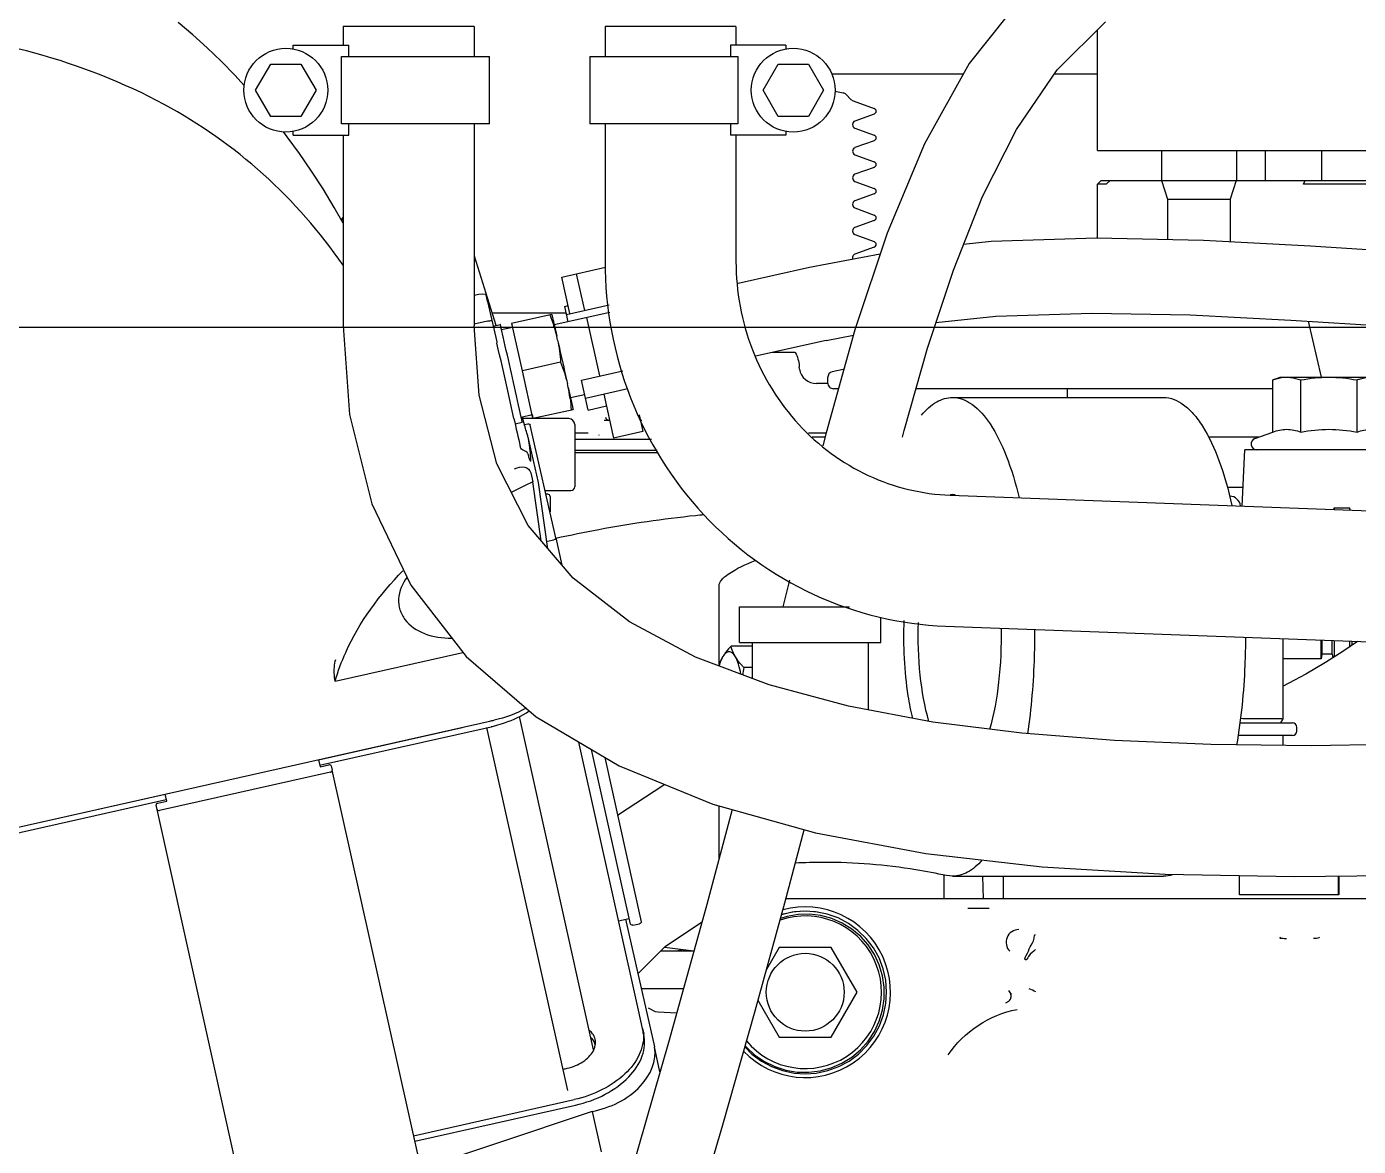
# Model space of a CAD drawing. Header units: metres. Extents: x 27859 to 32645, y 1492 to 8791.
# Drawn here: x 29835.3 to 30013.2, y 5892.9 to 6042.6 of the extents above; entities that cross this region are included whole.
import ezdxf

# ---------------------------------------------------------------- set-up
doc = ezdxf.new("R2010")
doc.units = ezdxf.units.M
doc.linetypes.add('CENTER', pattern=[2, 1.25, -0.25, 0.25, -0.25])
doc.layers.add('E-EQPT', color=190, linetype='Continuous')
doc.layers.add('E-HAT', color=253, linetype='CENTER', lineweight=15)

# ---------------------------------------------------------------- blocks, each defined once
blk = doc.blocks.new('EDG')
at = {"color": 0, "linetype": 'Continuous'}
for p, q in [((959.44, 1609.76, 1), (1035.55, 1635.15, 1)), ((946.7, 1627.7, 1), (942.01, 1611.53, 1)), ((949.19, 1600.24, 1), (954.79, 1619.72, 1)), ((1006.18, 1620.72, 1), (1017.6, 1569.4, 1)), ((959.44, 1609.76, 1), (958.25, 1615.13, 1)), ((982.76, 1615.46, 1), (994.18, 1564.15, 1)), ((983.15, 1613.72, 1), (961.69, 1608.91, 1)), ((983.31, 1612.99, 1), (961.85, 1608.17, 1)), ((942.01, 1611.53, 1), (937.69, 1596.3, 1)), ((962.72, 1606.95, 1), (973.51, 1558.45, 1)), ((926.09, 1603.3, 1), (924.78, 1602.49, 1)), ((926.51, 1603.76, 1), (925.13, 1603.01, 1)), ((927.5, 1603.92, 1), (926.09, 1603.3, 1)), ((927.98, 1604.3, 1), (926.51, 1603.76, 1)), ((928.98, 1604.32, 1), (927.5, 1603.92, 1)), ((929.51, 1604.62, 1), (927.98, 1604.3, 1)), ((930.51, 1604.51, 1), (928.98, 1604.32, 1)), ((930.99, 1604.72, 1), (929.51, 1604.62, 1)), ((932.05, 1604.48, 1), (930.51, 1604.51, 1)), ((932.48, 1604.62, 1), (930.99, 1604.72, 1)), ((933.58, 1604.23, 1), (932.05, 1604.48, 1)), ((934.01, 1604.3, 1), (932.48, 1604.62, 1)), ((935.05, 1603.75, 1), (933.58, 1604.23, 1)), ((935.48, 1603.76, 1), (934.01, 1604.3, 1)), ((936.43, 1603.08, 1), (935.05, 1603.75, 1)), ((936.85, 1603.01, 1), (935.48, 1603.76, 1)), ((950.4, 1604.47, 1), (951.15, 1601.13, 1)), ((923.87, 1602.08, 1), (922.76, 1600.96, 1)), ((924.78, 1602.49, 1), (923.61, 1601.5, 1)), ((925.13, 1603.01, 1), (923.87, 1602.08, 1)), ((937.71, 1602.21, 1), (936.43, 1603.08, 1)), ((938.11, 1602.08, 1), (936.85, 1603.01, 1)), ((938.85, 1601.16, 1), (937.71, 1602.21, 1)), ((939.06, 1601.13, 1), (938.11, 1602.08, 1)), ((959.26, 1601.51, 1), (969.18, 1556.96, 1)), ((922.59, 1600.35, 1), (921.74, 1599.06, 1)), ((922.76, 1600.96, 1), (921.82, 1599.71, 1)), ((923.61, 1601.5, 1), (922.59, 1600.35, 1)), ((927.53, 1599.82, 1), (924.06, 1593.82, 1)), ((934.46, 1599.82, 1), (927.53, 1599.82, 1)), ((937.3, 1594.9, 1), (934.46, 1599.82, 1)), ((938.78, 1600.42, 1), (938.6, 1600.6, 1)), ((938.84, 1600.35, 1), (938.78, 1600.42, 1)), ((939.01, 1600.97, 1), (938.85, 1601.16, 1)), ((944.13, 1582.08, 1), (949.19, 1600.24, 1)), ((955.02, 1584.06, 1), (951.15, 1601.13, 1)), ((921.07, 1598.33, 1), (920.53, 1596.86, 1)), ((921.82, 1599.71, 1), (921.07, 1598.33, 1)), ((921.74, 1599.06, 1), (921.1, 1597.67, 1)), ((952.72, 1598.68, 1), (952.56, 1599.43, 1)), ((952.72, 1598.68, 1), (953.28, 1596.22, 1)), ((920.53, 1596.86, 1), (920.21, 1595.33, 1)), ((920.66, 1596.2, 1), (920.43, 1594.68, 1)), ((921.1, 1597.67, 1), (920.66, 1596.2, 1)), ((937.69, 1596.3, 1), (933.71, 1581.87, 1)), ((948.17, 1596.6, 1), (950.63, 1596.49, 1)), ((950.65, 1596.49, 1), (950.63, 1596.49, 1)), ((950.65, 1596.49, 1), (951.01, 1596.44, 1)), ((951.01, 1596.44, 1), (951.94, 1595.97, 1)), ((953.28, 1596.22, 1), (961.26, 1560.38, 1)), ((903.51, 1594.36, 1), (903.53, 1594.5, 1)), ((903.53, 1594.5, 1), (903.57, 1594.64, 1)), ((903.57, 1594.64, 1), (903.61, 1594.73, 1)), ((903.61, 1594.73, 1), (903.64, 1594.8, 1)), ((903.64, 1594.8, 1), (903.67, 1594.85, 1)), ((903.67, 1594.85, 1), (903.69, 1594.89, 1)), ((903.69, 1594.89, 1), (903.71, 1594.92, 1)), ((903.71, 1594.92, 1), (903.73, 1594.95, 1)), ((903.73, 1594.95, 1), (903.74, 1594.97, 1)), ((903.74, 1594.97, 1), (903.76, 1594.99, 1)), ((903.76, 1594.99, 1), (903.77, 1595, 1)), ((903.77, 1595, 1), (903.78, 1595.01, 1)), ((903.78, 1595.01, 1), (903.79, 1595.02, 1)), ((903.79, 1595.02, 1), (903.79, 1595.03, 1)), ((903.79, 1595.03, 1), (903.79, 1595.03, 1)), ((903.79, 1595.03, 1), (903.8, 1595.03, 1)), ((904.19, 1595.25, 1), (903.8, 1595.03, 1)), ((903.8, 1595.03, 1), (903.8, 1595.03, 1)), ((920.21, 1595.33, 1), (920.11, 1593.77, 1)), ((920.43, 1594.68, 1), (920.43, 1593.15, 1)), ((903.5, 1594.26, 1), (903.51, 1594.36, 1)), ((903.5, 1594.18, 1), (903.5, 1594.26, 1)), ((903.5, 1594.13, 1), (903.5, 1594.18, 1)), ((903.51, 1594.08, 1), (903.5, 1594.13, 1)), ((903.51, 1594.05, 1), (903.51, 1594.08, 1)), ((903.52, 1594.02, 1), (903.51, 1594.05, 1)), ((903.52, 1594, 1), (903.52, 1594.02, 1)), ((903.53, 1593.98, 1), (903.52, 1594, 1)), ((903.53, 1593.97, 1), (903.53, 1593.98, 1)), ((903.53, 1593.97, 1), (903.77, 1593.59, 1)), ((903.53, 1593.96, 1), (903.53, 1593.97, 1)), ((903.53, 1593.97, 1), (903.53, 1593.97, 1)), ((920.11, 1593.77, 1), (920.23, 1592.22, 1)), ((920.43, 1593.15, 1), (920.65, 1591.63, 1)), ((924.06, 1593.82, 1), (927.53, 1587.82, 1)), ((952.92, 1593.32, 1), (947.26, 1593.32, 1)), ((920.23, 1592.22, 1), (920.57, 1590.7, 1)), ((920.65, 1591.63, 1), (921.09, 1590.16, 1)), ((953.36, 1591.34, 1), (949.64, 1587.68, 1)), ((920.57, 1590.7, 1), (921.12, 1589.24, 1)), ((921.09, 1590.16, 1), (921.73, 1588.78, 1)), ((921.12, 1589.24, 1), (921.88, 1587.88, 1)), ((934.46, 1587.82, 1), (936.17, 1590.78, 1)), ((921.73, 1588.78, 1), (922.57, 1587.5, 1)), ((921.88, 1587.88, 1), (922.83, 1586.64, 1)), ((922.57, 1587.5, 1), (923.58, 1586.35, 1)), ((927.53, 1587.82, 1), (934.46, 1587.82, 1)), ((949.64, 1587.68, 1), (944.78, 1584.42, 1)), ((945.87, 1588.34, 1), (949.81, 1587.85, 1)), ((945.99, 1588.32, 1), (950.29, 1588.32, 1)), ((947.47, 1588.14, 1), (947.54, 1588.18, 1)), ((947.54, 1588.18, 1), (948.26, 1588.32, 1)), ((922.83, 1586.64, 1), (923.95, 1585.55, 1)), ((923.58, 1586.35, 1), (924.75, 1585.37, 1)), ((923.95, 1585.55, 1), (925.21, 1584.62, 1)), ((1100.5, 1586.18, 1), (972.56, 1557.47, 1)), ((924.75, 1585.37, 1), (926.04, 1584.57, 1)), ((925.21, 1584.62, 1), (926.6, 1583.89, 1)), ((926.04, 1584.57, 1), (927.44, 1583.96, 1)), ((926.6, 1583.89, 1), (928.07, 1583.37, 1)), ((927.44, 1583.96, 1), (928.9, 1583.56, 1)), ((933.42, 1583.68, 1), (934.29, 1583.97, 1)), ((957.78, 1562.43, 1), (952.89, 1584.4, 1)), ((954.02, 1584.85, 1), (953.14, 1584.66, 1)), ((954.35, 1584.73, 1), (959.55, 1561.39, 1)), ((955.94, 1584.27, 1), (954.53, 1583.95, 1)), ((906.42, 1582.64, 1), (907.88, 1582.64, 1)), ((907.88, 1582.64, 1), (908.58, 1582.64, 1)), ((908.58, 1582.64, 1), (909.28, 1582.64, 1)), ((928.07, 1583.37, 1), (929.61, 1583.06, 1)), ((928.9, 1583.56, 1), (930.41, 1583.38, 1)), ((929.37, 1583.11, 1), (930.85, 1582.98, 1)), ((929.61, 1583.06, 1), (931.17, 1582.98, 1)), ((930.41, 1583.38, 1), (931.93, 1583.42, 1)), ((930.85, 1582.98, 1), (932.4, 1583.06, 1)), ((931.17, 1582.98, 1), (932.73, 1583.12, 1)), ((931.93, 1583.42, 1), (933.42, 1583.68, 1)), ((932.4, 1583.06, 1), (933.93, 1583.37, 1)), ((932.73, 1583.12, 1), (934.15, 1583.46, 1)), ((933.93, 1583.37, 1), (934.14, 1583.45, 1)), ((940.76, 1569.41, 1), (944.13, 1582.08, 1)), ((811.95, 1581.32, 1), (933.57, 1581.32, 1)), ((859.7, 1580.82, 1), (872.96, 1580.82, 1)), ((859.7, 1578.29, 1), (859.7, 1580.82, 1)), ((859.76, 1578.29, 1), (859.76, 1580.82, 1)), ((872.96, 1580.82, 1), (872.96, 1578.23, 1)), ((904.49, 1581.32, 1), (904.49, 1578.32, 1)), ((907.31, 1578.32, 1), (907.2, 1581.32, 1)), ((912.49, 1578.21, 1), (912.49, 1581.32, 1)), ((933.71, 1581.87, 1), (931.13, 1572.11, 1)), ((865.63, 1578.37, 1), (847.46, 1578.13, 1)), ((882.91, 1578.04, 1), (865.63, 1578.37, 1)), ((899.32, 1577.05, 1), (882.91, 1578.04, 1)), ((911.31, 1578.32, 1), (883.12, 1578.32, 1)), ((914.89, 1575.27, 1), (899.32, 1577.05, 1)), ((911.3, 1578.32, 1), (912.11, 1578.24, 1)), ((1056.37, 1577.05, 1), (1016.36, 1568.07, 1)), ((929.61, 1572.53, 1), (914.89, 1575.27, 1)), ((942.49, 1575.92, 1), (942.49, 1568.92, 1)), ((1056.54, 1576.32, 1), (1016.53, 1567.34, 1)), ((943.34, 1568.69, 1), (929.61, 1572.53, 1)), ((949.86, 1566.16, 1), (956.05, 1570.19, 1)), ((994.43, 1564.41, 1), (1017.26, 1569.53, 1)), ((955.87, 1563.56, 1), (943.34, 1568.69, 1)), ((1017.48, 1568.57, 1), (1016.31, 1568.3, 1)), ((1016.31, 1568.3, 1), (1016.53, 1567.34, 1)), ((1017.6, 1569.4, 1), (1017.73, 1568.82, 1)), ((949.69, 1566.09, 1), (949.86, 1566.16, 1)), ((994.31, 1563.57, 1), (994.18, 1564.15, 1)), ((966.94, 1557.02, 1), (955.87, 1563.56, 1)), ((995.87, 1563.47, 1), (972.95, 1558.33, 1)), ((996.04, 1562.74, 1), (976.84, 1558.43, 1)), ((995.82, 1563.7, 1), (994.65, 1563.44, 1)), ((996.04, 1562.74, 1), (995.82, 1563.7, 1)), ((849.34, 1560.67, 1), (863.34, 1560.87, 1)), ((863.34, 1560.87, 1), (876.78, 1560.73, 1)), ((867.14, 1560.83, 1), (867.14, 1559.52, 1)), ((876.78, 1560.73, 1), (889.68, 1560.19, 1)), ((865.3, 1558.92, 1), (865.3, 1558.42, 1)), ((865.9, 1559.52, 1), (873.16, 1559.52, 1)), ((889.68, 1560.19, 1), (902.06, 1559.21, 1)), ((902.06, 1559.21, 1), (913.92, 1557.71, 1)), ((872.93, 1557.82, 1), (865.9, 1557.82, 1)), ((867.46, 1557.82, 1), (867.14, 1557.27, 1)), ((867.14, 1557.27, 1), (867.14, 1546.56, 1)), ((913.92, 1557.71, 1), (925.19, 1555.59, 1)), ((976.3, 1548.96, 1), (966.94, 1557.02, 1)), ((922.58, 1547.07, 1), (922.58, 1556.08, 1)), ((925.19, 1555.59, 1), (935.82, 1552.74, 1)), ((864.09, 1551.32, 1), (867.12, 1552.91, 1)), ((867.12, 1552.91, 1), (867.14, 1552.92, 1)), ((935.82, 1552.74, 1), (945.63, 1549.04, 1)), ((938.08, 1547.07, 1), (938.08, 1551.88, 1)), ((993.79, 1552.23, 1), (976.73, 1548.4, 1)), ((993.82, 1552.12, 1), (993.79, 1552.23, 1)), ((861.46, 1549.76, 1), (864.09, 1551.32, 1)), ((938.08, 1550.44, 1), (939.19, 1550.44, 1)), ((942.49, 1550.03, 1), (942.49, 1539.5, 1)), ((912.25, 1544.89, 1), (779.31, 1549.82, 1)), ((857.2, 1546.93, 1), (859.14, 1548.27, 1)), ((859.14, 1548.27, 1), (861.46, 1549.76, 1)), ((860.31, 1546.82, 1), (860.31, 1549.03, 1)), ((860.59, 1548.62, 1), (860.51, 1549.15, 1)), ((860.59, 1548.62, 1), (861.94, 1548.62, 1)), ((860.59, 1548.62, 1), (860.59, 1546.8, 1)), ((861.94, 1548.62, 1), (862.04, 1549.27, 1)), ((861.94, 1546.76, 1), (861.94, 1548.62, 1)), ((862.04, 1549.27, 1), (867.14, 1549.27, 1)), ((862.04, 1549.27, 1), (862.04, 1546.75, 1)), ((945.63, 1549.04, 1), (954.45, 1544.33, 1)), ((983.69, 1539.4, 1), (976.3, 1548.96, 1)), ((857.94, 1546.9, 1), (857.94, 1547.44, 1)), ((858.21, 1547.63, 1), (858.21, 1546.89, 1)), ((939.78, 1547.07, 1), (920.88, 1547.07, 1)), ((920.88, 1547.07, 1), (920.88, 1543.71, 1)), ((938.08, 1547.55, 1), (940.9, 1547.55, 1)), ((939.78, 1547.07, 1), (939.78, 1542.32, 1)), ((954.45, 1544.33, 1), (962.01, 1538.5, 1)), ((939.78, 1542.32, 1), (925.08, 1542.32, 1)), ((933.1, 1538.75, 1), (933.96, 1542.32, 1)), ((988.89, 1528.53, 1), (983.69, 1539.4, 1)), ((962.01, 1538.5, 1), (968.01, 1531.44, 1)), ((937.67, 1536.1, 1), (937.65, 1536.08, 1)), ((964.31, 1533.08, 1), (963.5, 1536.75, 1)), ((965.36, 1534.55, 1), (966.65, 1525.69, 1)), ((911.61, 1527.4, 1), (778.67, 1532.33, 1)), ((964.31, 1533.08, 1), (967.73, 1518.02, 1)), ((965.44, 1533.54, 1), (964.56, 1533.34, 1)), ((966.26, 1533.5, 1), (967.4, 1525.62, 1)), ((968.01, 1531.44, 1), (972.21, 1523.21, 1)), ((858.16, 1529.38, 1), (858.21, 1529.07, 1)), ((858.21, 1529.38, 1), (858.21, 1529.07, 1)), ((860.31, 1529.07, 1), (858.21, 1529.07, 1)), ((860.35, 1529.3, 1), (860.31, 1529.07, 1)), ((860.31, 1529.07, 1), (860.31, 1529.3, 1)), ((872.62, 1528.85, 1), (872.23, 1521.32, 1)), ((965.09, 1527.56, 1), (965.09, 1529.64, 1)), ((911.61, 1527.34, 1), (911.59, 1527.34, 1)), ((965.75, 1526.76, 1), (962.29, 1526.76, 1)), ((965.39, 1527.26, 1), (965.67, 1527.26, 1)), ((991.87, 1516.62, 1), (988.89, 1528.53, 1)), ((874.6, 1526.32, 1), (872.49, 1526.32, 1)), ((961.79, 1517.96, 1), (961.79, 1526.26, 1)), ((966.65, 1525.69, 1), (967.95, 1519.82, 1)), ((967.67, 1524.4, 1), (967.4, 1525.62, 1)), ((972.21, 1523.21, 1), (974.57, 1514.01, 1)), ((950.63, 1521.72, 1), (961.79, 1521.72, 1)), ((838.05, 1521.32, 1), (872.23, 1521.32, 1)), ((870.91, 1519.82, 1), (868.52, 1518.96, 1)), ((928.21, 1519.04, 1), (928.65, 1520.81, 1)), ((950.78, 1521.42, 1), (961.79, 1521.42, 1)), ((961.79, 1519.91, 1), (951.55, 1519.91, 1)), ((952.69, 1518.88, 1), (956.59, 1519.76, 1)), ((957.91, 1513.9, 1), (956.59, 1519.76, 1)), ((857.26, 1518.96, 1), (857.26, 1511.99, 1)), ((864.77, 1518.96, 1), (864.77, 1511.99, 1)), ((868.52, 1518.96, 1), (868.52, 1511.99, 1)), ((870.36, 1519.62, 1), (877.12, 1519.62, 1)), ((917.79, 1518.76, 1), (914.64, 1507.74, 1)), ((918.01, 1519.62, 1), (917.79, 1518.76, 1)), ((924.35, 1505.3, 1), (928.21, 1519.04, 1)), ((928.23, 1519.12, 1), (930.53, 1519.12, 1)), ((928.36, 1519.62, 1), (930.08, 1519.62, 1)), ((953.18, 1516.67, 1), (952.69, 1518.88, 1)), ((958.54, 1519.38, 1), (958.53, 1519.39, 1)), ((958.55, 1519.37, 1), (958.54, 1519.38, 1)), ((958.54, 1519.35, 1), (958.55, 1519.37, 1)), ((961.79, 1519.06, 1), (959.98, 1519.06, 1)), ((968.07, 1517.89, 1), (968.51, 1517.99, 1)), ((952.81, 1517.41, 1), (953.02, 1517.41, 1)), ((957.12, 1517.41, 1), (957.25, 1517.4, 1)), ((957.13, 1517.41, 1), (957.87, 1517.41, 1)), ((957.25, 1517.4, 1), (957.37, 1517.36, 1)), ((957.37, 1517.36, 1), (957.45, 1517.32, 1)), ((957.45, 1517.32, 1), (957.5, 1517.28, 1)), ((957.5, 1517.28, 1), (957.54, 1517.23, 1)), ((957.54, 1517.23, 1), (957.57, 1517.18, 1)), ((957.57, 1517.18, 1), (957.59, 1517.12, 1)), ((957.59, 1517.12, 1), (957.61, 1517.03, 1)), ((957.61, 1517.03, 1), (957.61, 1517.01, 1)), ((967.38, 1517.12, 1), (962.01, 1515.92, 1)), ((962.59, 1517.16, 1), (968.74, 1517.16, 1)), ((967.37, 1517.12, 1), (968.78, 1510.77, 1)), ((967.49, 1516.63, 1), (967.38, 1517.12, 1)), ((968.94, 1516.96, 1), (967.48, 1516.63, 1)), ((969.76, 1517.86, 1), (968.79, 1517.64, 1)), ((968.93, 1517, 1), (968.94, 1516.96, 1)), ((968.94, 1516.96, 1), (969.16, 1515.96, 1)), ((969.92, 1517.15, 1), (970.74, 1513.45, 1)), ((992.74, 1504.77, 1), (991.87, 1516.62, 1)), ((911.31, 1514.32, 1), (883.12, 1514.32, 1)), ((895.99, 1513.17, 1), (895.99, 1514.32, 1)), ((954.67, 1513.17, 1), (960.35, 1514.45, 1)), ((959.99, 1516.01, 1), (957.56, 1515.46, 1)), ((959.99, 1516.01, 1), (960.9, 1512.01, 1)), ((960.46, 1513.96, 1), (962.34, 1514.39, 1)), ((962.01, 1515.92, 1), (962.01, 1515.92, 1)), ((962.34, 1514.39, 1), (962.23, 1514.91, 1)), ((962.35, 1514.37, 1), (962.34, 1514.39, 1)), ((962.65, 1513, 1), (962.35, 1514.37, 1)), ((868.52, 1513.17, 1), (916.19, 1513.17, 1)), ((926.56, 1513.17, 1), (927.19, 1513.17, 1)), ((962.65, 1513, 1), (962.77, 1512.48, 1)), ((974.57, 1514.01, 1), (975.24, 1504.77, 1)), ((867.52, 1511.62, 1), (854.52, 1511.62, 1)), ((862.02, 1511.62, 1), (863.73, 1504.14, 1)), ((868.52, 1511.99, 1), (867.52, 1511.62, 1)), ((925.92, 1510.58, 1), (927.37, 1510.91, 1)), ((929.49, 1512.41, 1), (927.99, 1512.41, 1)), ((927.99, 1511.69, 1), (927.99, 1512.37, 1)), ((960.9, 1512.01, 1), (955.36, 1510.77, 1)), ((960.21, 1503.66, 1), (958.46, 1511.46, 1)), ((963.68, 1509.63, 1), (968.78, 1510.77, 1)), ((968.78, 1510.77, 1), (970.21, 1504.43, 1)), ((931.75, 1510.56, 1), (931.79, 1510.27, 1)), ((931.79, 1510.12, 1), (931.79, 1510.28, 1)), ((914.64, 1507.74, 1), (911.19, 1497.3, 1)), ((928.21, 1506.7, 1), (937.64, 1508.83, 1)), ((932.33, 1508.32, 1), (935.41, 1508.32, 1)), ((928.21, 1506.7, 1), (924.56, 1506.03, 1)), ((964.07, 1506.66, 1), (964.19, 1506.14, 1)), ((964.5, 1504.78, 1), (964.19, 1506.14, 1)), ((971.34, 1506.25, 1), (971.57, 1505.25, 1)), ((972.21, 1506.9, 1), (972.18, 1507.05, 1)), ((973.43, 1501.53, 1), (972.21, 1506.9, 1)), ((866.09, 1503.99, 1), (852.29, 1504.85, 1)), ((879.56, 1503.3, 1), (866.09, 1503.99, 1)), ((913.52, 1504.33, 1), (905.53, 1503.49, 1)), ((920.04, 1492.37, 1), (924.35, 1505.3, 1)), ((957.11, 1502.96, 1), (964.53, 1504.63, 1)), ((962.65, 1504.21, 1), (963.11, 1502.16, 1)), ((964.53, 1504.62, 1), (964.5, 1504.78, 1)), ((964.62, 1504.24, 1), (964.53, 1504.62, 1)), ((964.85, 1503.23, 1), (970.23, 1504.44, 1)), ((971.57, 1505.25, 1), (970.11, 1504.92, 1)), ((970.23, 1504.44, 1), (970.12, 1504.93, 1)), ((971.57, 1505.25, 1), (971.58, 1505.22, 1)), ((972.69, 1504.79, 1), (971.73, 1504.57, 1)), ((975.24, 1495.39, 1), (972.35, 1504.68, 1)), ((973.44, 1504.12, 1), (975.24, 1504.53, 1)), ((975.24, 1477.77, 1), (975.24, 1504.77, 1)), ((992.74, 1479.27, 1), (992.74, 1504.77, 1)), ((892.71, 1503.06, 1), (879.56, 1503.3, 1)), ((905.53, 1503.49, 1), (892.71, 1503.06, 1)), ((962.87, 1503.23, 1), (957.2, 1501.96, 1)), ((960.45, 1502.69, 1), (961.55, 1497.81, 1)), ((962.42, 1503.13, 1), (963.52, 1498.25, 1)), ((963.11, 1502.16, 1), (962.67, 1502.06, 1)), ((962.91, 1503.06, 1), (972.85, 1503.06, 1)), ((964.86, 1503.23, 1), (964.85, 1503.23, 1)), ((973.65, 1500.58, 1), (974.12, 1500.52, 1)), ((974.12, 1500.52, 1), (974.58, 1500.56, 1)), ((974.58, 1500.56, 1), (975.24, 1500.71, 1)), ((930.4, 1496.95, 1), (939.94, 1499.09, 1)), ((911.19, 1497.3, 1), (907.28, 1487.49, 1)), ((920.98, 1495.2, 1), (930.4, 1496.95, 1)), ((963.52, 1498.25, 1), (957.67, 1496.94, 1)), ((849.49, 1494.99, 1), (863.48, 1494.13, 1)), ((921.78, 1494.26, 1), (924.34, 1495.19, 1)), ((940.24, 1479.27, 1), (940.24, 1496.17, 1)), ((957.74, 1477.77, 1), (957.74, 1496.17, 1)), ((863.48, 1494.13, 1), (877.75, 1493.36, 1)), ((874.19, 1487.82, 1), (874.19, 1493.55, 1)), ((877.75, 1493.36, 1), (892.06, 1493.05, 1)), ((882.56, 1487.82, 1), (882.56, 1493.26, 1)), ((891.94, 1493.05, 1), (891.94, 1485.82, 1)), ((892.06, 1493.05, 1), (906.14, 1493.51, 1)), ((906.14, 1493.51, 1), (909.84, 1493.9, 1)), ((924.34, 1492.57, 1), (921.78, 1493.51, 1)), ((915.03, 1480.43, 1), (920.04, 1492.37, 1)), ((921.78, 1490.7, 1), (924.34, 1491.63, 1)), ((924.34, 1489.01, 1), (921.78, 1489.95, 1)), ((992.74, 1491.04, 1), (993.92, 1488.95, 1)), ((873.39, 1485.36, 1), (874.19, 1487.82, 1)), ((882.56, 1487.82, 1), (874.19, 1487.82, 1)), ((883.38, 1485.32, 1), (882.56, 1487.82, 1)), ((921.78, 1487.14, 1), (924.34, 1488.07, 1)), ((993.92, 1488.95, 1), (995.42, 1486.47, 1)), ((907.28, 1487.49, 1), (902.74, 1478.5, 1)), ((924.34, 1485.45, 1), (921.78, 1486.39, 1)), ((995.42, 1486.47, 1), (996.96, 1484.07, 1)), ((891.44, 1485.32, 1), (825.4, 1485.32, 1)), ((841.3, 1485.82, 1), (864.41, 1485.82, 1)), ((861.94, 1485.32, 1), (861.94, 1481.32, 1)), ((864.41, 1485.82, 1), (864.19, 1485.32, 1)), ((869.51, 1481.32, 1), (869.51, 1485.32, 1)), ((873.38, 1481.32, 1), (873.38, 1485.32, 1)), ((883.38, 1481.32, 1), (883.38, 1485.32, 1)), ((890.26, 1485.32, 1), (890.78, 1485.82, 1)), ((890.78, 1485.82, 1), (891.94, 1485.82, 1)), ((891.44, 1485.32, 1), (891.94, 1485.82, 1)), ((921.78, 1483.58, 1), (924.34, 1484.51, 1)), ((996.96, 1484.07, 1), (998.56, 1481.74, 1)), ((924.34, 1481.89, 1), (921.78, 1482.83, 1)), ((891.94, 1481.32, 1), (828.58, 1481.32, 1)), ((891.94, 1481.32, 1), (891.94, 1465.22, 1)), ((921.78, 1480.02, 1), (924.34, 1480.95, 1)), ((998.56, 1481.74, 1), (1000.2, 1479.5, 1)), ((909.08, 1469.72, 1), (915.03, 1480.43, 1)), ((924.34, 1478.33, 1), (921.78, 1479.27, 1)), ((933.59, 1479.27, 1), (940.99, 1479.27, 1)), ((933.59, 1478.78, 1), (933.59, 1479.27, 1)), ((940.99, 1477.77, 1), (940.99, 1479.27, 1)), ((999.39, 1479.27, 1), (991.99, 1479.27, 1)), ((991.99, 1479.27, 1), (991.99, 1477.77, 1)), ((999.39, 1479.27, 1), (999.39, 1478.78, 1)), ((1000.2, 1479.5, 1), (1000.7, 1478.85, 1)), ((902.74, 1478.5, 1), (897.32, 1470.54, 1)), ((921.78, 1476.46, 1), (924.34, 1477.39, 1)), ((940.01, 1477.77, 1), (959.79, 1477.77, 1)), ((940.01, 1468.77, 1), (940.01, 1477.77, 1)), ((959.79, 1468.77, 1), (959.79, 1477.77, 1)), ((973.19, 1477.77, 1), (992.97, 1477.77, 1)), ((973.19, 1477.77, 1), (973.19, 1468.77, 1)), ((992.97, 1477.77, 1), (992.97, 1468.77, 1)), ((924.58, 1474.69, 1), (921.78, 1475.71, 1)), ((928.55, 1473.27, 1), (930.57, 1476.77, 1)), ((930.57, 1476.77, 1), (934.61, 1476.77, 1)), ((934.61, 1476.77, 1), (936.63, 1473.27, 1)), ((996.35, 1473.27, 1), (998.37, 1476.77, 1)), ((998.37, 1476.77, 1), (1002.41, 1476.77, 1)), ((1002.41, 1476.77, 1), (1004.43, 1473.27, 1)), ((924.88, 1474.5, 1), (924.58, 1474.69, 1)), ((925.53, 1473.85, 1), (924.88, 1474.5, 1)), ((927.02, 1473.38, 1), (925.92, 1473.63, 1)), ((930.57, 1469.77, 1), (928.55, 1473.27, 1)), ((936.63, 1473.27, 1), (934.61, 1469.77, 1)), ((998.37, 1469.77, 1), (996.35, 1473.27, 1)), ((1004.43, 1473.27, 1), (1002.41, 1469.77, 1)), ((1005.94, 1472.62, 1), (1007.19, 1471.27, 1)), ((897.32, 1470.54, 1), (890.85, 1464.14, 1)), ((891.94, 1471.12, 1), (897.72, 1471.12, 1)), ((909.86, 1471.12, 1), (927.19, 1471.12, 1)), ((1007.19, 1471.27, 1), (1009.04, 1469.4, 1)), ((904, 1463.32, 1), (909.08, 1469.72, 1)), ((934.61, 1469.77, 1), (930.57, 1469.77, 1)), ((959.79, 1468.77, 1), (940.01, 1468.77, 1)), ((940.99, 1467.27, 1), (940.99, 1468.77, 1)), ((957.74, 1464.77, 1), (957.74, 1468.77, 1)), ((992.97, 1468.77, 1), (973.19, 1468.77, 1)), ((975.24, 1464.77, 1), (975.24, 1468.77, 1)), ((991.99, 1468.77, 1), (991.99, 1467.27, 1)), ((1002.41, 1469.77, 1), (998.37, 1469.77, 1)), ((1009.04, 1469.4, 1), (1010.92, 1467.6, 1)), ((933.59, 1467.27, 1), (933.59, 1467.76, 1)), ((933.59, 1467.27, 1), (940.99, 1467.27, 1)), ((940.24, 1464.77, 1), (940.24, 1467.27, 1)), ((999.39, 1467.27, 1), (991.99, 1467.27, 1)), ((992.74, 1464.77, 1), (992.74, 1467.27, 1)), ((999.39, 1467.76, 1), (999.39, 1467.27, 1)), ((1010.92, 1467.6, 1), (1012.83, 1465.88, 1)), ((940.24, 1464.77, 1), (957.74, 1464.77, 1)), ((975.24, 1464.77, 1), (992.74, 1464.77, 1)), ((1012.83, 1465.88, 1), (1014.77, 1464.24, 1))]:
    blk.add_line(p, q, dxfattribs=at)
at = {"color": 0}
blk.add_line((130, 1505, 1), (1499.99, 1505, 1), dxfattribs=at)
at = {"color": 0, "linetype": 'Continuous'}
for centre, radius in [((930.99, 1593.82, 1), 5.2), ((932.59, 1473.27, 1), 5.6), ((1000.39, 1473.27, 1), 5.6)]:
    blk.add_circle(centre, radius, dxfattribs=at)
for centre, radius, start, end in [((930.99, 1593.82, 1), 11.4, 43.7377, 285.1993), ((930.99, 1593.82, 1), 10.2, 39.5623, 289.2444), ((964.26, 1597.45, 1), 6.7, 102.6126, 112.6494), ((964.28, 1597.37, 1), 6.78, 97.8418, 102.6461), ((961, 1600.54, 1), 1.99, 181.4053, 192.5), ((957.44, 1599.75, 1), 4.84, 183.7338, 192.5189), ((910.26, 1614.83, 1), 23.35, 244.3806, 246.8202), ((933.19, 1591.32, 1), 10, 270, 272.4104), ((912.12, 1578.21, 1), 0.373, 354.6012, 0.0087), ((928.52, 1652.6, 1), 76.13, 270.001, 272.8512), ((865.9, 1558.92, 1), 0.6, 90, 180), ((865.9, 1558.42, 1), 0.6, 180, 270), ((976.58, 1542.12, 1), 16.61, 102.6497, 104.76), ((976.75, 1541.39, 1), 16.6, 102.6496, 104.5865), ((918.88, 1553.93, 1), 20.61, 350.2395, 352.9757), ((965.54, 1533.1, 1), 0.447, 93.3233, 102.6115), ((874.31, 1529.02, 1), 1.5, 187.0847, 268.0133), ((911.31, 1529.57, 1), 2.25, 260.4137, 269.9555), ((911.31, 1529.55, 1), 2.23, 270.0216, 277.3552), ((962.29, 1526.26, 1), 0.5, 90.0013, 180), ((965.39, 1527.56, 1), 0.3, 180, 270), ((938.86, 1587.63, 1), 68.26, 294.7117, 297.424), ((870.64, 1520.55, 1), 0.773, 290, 90), ((-475.35, 1195.13, 1), 1480.7, 12.56099, 12.71082), ((962.59, 1517.96, 1), 0.8, 180, 269.9992), ((798.24, 1468.05, 1), 177.44, 16.0004, 16.2201), ((983.23, 1517.15, 1), 20.99, 187.3195, 187.5107), ((982.96, 1517.11, 1), 20.72, 187.5105, 187.823), ((3641.65, 2110.62, 1), 2737.85, 192.54466, 192.75299), ((927.19, 1512.37, 1), 0.8, 0, 90.0001), ((981.34, 1516.88, 1), 19.09, 187.7845, 191.7091), ((3014.85, 1968.94, 1), 2094.24, 192.56192, 192.74128), ((927.19, 1511.69, 1), 0.8, 282.9999, 0), ((929.49, 1510.16, 1), 2.3, 10.1978, 90.0202), ((924.17, 1506.34, 1), 0.5, 321.7563, 5.1545), ((982.84, 1510.65, 1), 19.19, 193.596, 197.7695), ((984.53, 1511.18, 1), 20.96, 197.7236, 197.9776), ((924.17, 1495.66, 1), 0.5, 289.9996, 25.6306), ((921.91, 1493.88, 1), 0.4, 110.0004, 249.9996), ((924.17, 1492.1, 1), 0.5, 289.9996, 70.0004), ((921.91, 1490.32, 1), 0.4, 110.0004, 249.9996), ((977.87, 1500.94, 1), 18.33, 324.2586, 325.6163), ((924.17, 1488.54, 1), 0.5, 289.9996, 70.0004), ((921.91, 1486.76, 1), 0.4, 110.0004, 249.9996), ((924.17, 1484.98, 1), 0.5, 289.9996, 70.0004), ((921.91, 1483.2, 1), 0.4, 110.0004, 249.9996), ((924.17, 1481.42, 1), 0.5, 289.9996, 70.0004), ((921.91, 1479.64, 1), 0.4, 110.0004, 249.9996), ((924.17, 1477.86, 1), 0.5, 289.9996, 70.0004), ((921.91, 1476.08, 1), 0.4, 110.0004, 249.9996), ((926.1, 1474.41, 1), 0.8, 224.9999, 256.9999), ((927.19, 1471.92, 1), 0.8, 269.9999, 286.6278)]:
    blk.add_arc(centre, radius, start, end, dxfattribs=at)
for points, knots in [([(959.44, 1609.76, 1), (957.06, 1609.22, 1), (952.93, 1607.5, 1), (950.74, 1602.94, 1), (951.14, 1601.15, 1)], [0, 0, 0, 0, 0.570772, 1, 1, 1, 1]), ([(961.69, 1608.91, 1), (960.31, 1608.6, 1), (957.72, 1607.67, 1), (954.56, 1605.42, 1), (952.57, 1602.58, 1), (952.35, 1600.38, 1), (952.56, 1599.43, 1)], [0, 0, 0, 0, 0.29483, 0.565622, 0.798379, 1, 1, 1, 1]), ([(952.61, 1599.43, 1), (952.55, 1600.36, 1), (953.03, 1602.4, 1), (955.08, 1604.99, 1), (958.12, 1607.03, 1), (960.56, 1607.88, 1), (961.85, 1608.17, 1)], [0, 0, 0, 0, 0.20363, 0.439228, 0.709146, 1, 1, 1, 1]), ([(960.69, 1603.11, 1), (960.6, 1603.05, 1), (960.26, 1602.81, 1), (959.95, 1602.52, 1), (959.75, 1602.29, 1)], [0, 0, 0, 0, 0.260575, 1, 1, 1, 1]), ([(903.57, 1594.73, 1), (903.54, 1594.67, 1), (903.5, 1594.54, 1), (903.48, 1594.41, 1), (903.48, 1594.35, 1)], [0, 0, 0, 0, 0.499398, 1, 1, 1, 1]), ([(903.8, 1595.03, 1), (903.75, 1594.99, 1), (903.67, 1594.89, 1), (903.6, 1594.78, 1), (903.57, 1594.73, 1)], [0, 0, 0, 0, 0.500373, 1, 1, 1, 1]), ([(903.48, 1594.35, 1), (903.48, 1594.28, 1), (903.49, 1594.15, 1), (903.52, 1594.03, 1), (903.54, 1593.97, 1)], [0, 0, 0, 0, 0.499968, 1, 1, 1, 1]), ([(900.2, 1588.09, 1), (900.5, 1588.43, 1), (901.01, 1588.61, 1), (901.43, 1589.61, 1), (901.61, 1589.5, 1)], [0, 0, 0, 0, 0.684006, 1, 1, 1, 1]), ([(901.61, 1589.5, 1), (901.71, 1589.33, 1), (901.27, 1588.68, 1), (901, 1587.74, 1), (900.38, 1586.95, 1), (900.37, 1586.15, 1), (900.2, 1586.09, 1)], [0, 0, 0, 0, 0.162979, 0.50471, 0.847397, 1, 1, 1, 1]), ([(902.46, 1585.45, 1), (903.09, 1585.45, 1), (904.45, 1586.32, 1), (904.11, 1587.9, 1), (903.66, 1588.35, 1)], [0, 0, 0, 0, 0.499995, 1, 1, 1, 1]), ([(862.28, 1586.45, 1), (862.3, 1586.53, 1), (862.64, 1586.65, 1), (862.89, 1586.65, 1), (863.09, 1586.65, 1)], [0, 0, 0, 0, 0.303276, 1, 1, 1, 1]), ([(866.7, 1586.69, 1), (866.93, 1586.67, 1), (867.12, 1586.66, 1), (867.62, 1586.61, 1), (867.49, 1586.49, 1), (867.45, 1586.47, 1)], [0, 0, 0, 0, 0.669447, 0.853946, 1, 1, 1, 1]), ([(952.89, 1584.4, 1), (952.87, 1584.48, 1), (952.98, 1584.61, 1), (953.1, 1584.65, 1), (953.14, 1584.66, 1)], [0, 0, 0, 0, 0.69253, 1, 1, 1, 1]), ([(954.02, 1584.85, 1), (954.05, 1584.86, 1), (954.17, 1584.88, 1), (954.33, 1584.81, 1), (954.35, 1584.73, 1)], [0, 0, 0, 0, 0.307321, 1, 1, 1, 1]), ([(907.37, 1576.18, 1), (907.93, 1576.81, 1), (909.08, 1577.86, 1), (910.61, 1578.32, 1), (911.3, 1578.32, 1)], [0, 0, 0, 0, 0.547706, 1, 1, 1, 1]), ([(912.11, 1578.24, 1), (913.47, 1577.94, 1), (918.88, 1576.92, 1), (924.4, 1576.46, 1), (928.52, 1576.46, 1)], [0, 0, 0, 0, 0.252394, 1, 1, 1, 1]), ([(1017.6, 1569.4, 1), (1017.58, 1569.49, 1), (1017.42, 1569.56, 1), (1017.3, 1569.54, 1), (1017.26, 1569.53, 1)], [0, 0, 0, 0, 0.692679, 1, 1, 1, 1]), ([(1017.48, 1568.57, 1), (1017.52, 1568.57, 1), (1017.64, 1568.61, 1), (1017.75, 1568.74, 1), (1017.73, 1568.82, 1)], [0, 0, 0, 0, 0.30747, 1, 1, 1, 1]), ([(994.43, 1564.41, 1), (994.39, 1564.4, 1), (994.28, 1564.36, 1), (994.16, 1564.23, 1), (994.18, 1564.15, 1)], [0, 0, 0, 0, 0.30747, 1, 1, 1, 1]), ([(994.31, 1563.57, 1), (994.33, 1563.48, 1), (994.49, 1563.42, 1), (994.61, 1563.43, 1), (994.65, 1563.44, 1)], [0, 0, 0, 0, 0.692679, 1, 1, 1, 1]), ([(872.17, 1546.38, 1), (872.17, 1547.62, 1), (872.27, 1552.44, 1), (872.74, 1557.26, 1), (873.35, 1560.78, 1)], [0, 0, 0, 0, 0.257839, 1, 1, 1, 1]), ([(900.37, 1545.33, 1), (900.35, 1546.52, 1), (900.39, 1551.19, 1), (900.78, 1555.86, 1), (901.3, 1559.29, 1)], [0, 0, 0, 0, 0.25595, 1, 1, 1, 1]), ([(872.85, 1557.21, 1), (872.42, 1557.22, 1), (871.61, 1557.22, 1), (870.48, 1557.23, 1), (869.5, 1557.23, 1), (868.69, 1557.24, 1), (868.11, 1557.25, 1), (867.75, 1557.25, 1), (867.53, 1557.25, 1), (867.37, 1557.26, 1), (867.25, 1557.26, 1), (867.19, 1557.27, 1), (867.14, 1557.26, 1), (867.14, 1557.27, 1)], [0, 0, 0, 0, 0.22401, 0.423123, 0.595434, 0.739042, 0.852163, 0.896958, 0.933798, 0.9626, 0.983282, 0.995766, 1, 1, 1, 1]), ([(904.82, 1545.16, 1), (904.77, 1547.57, 1), (904.97, 1552.14, 1), (905.77, 1556.66, 1), (906.38, 1558.72, 1)], [0, 0, 0, 0, 0.528505, 1, 1, 1, 1]), ([(914.46, 1557.66, 1), (915.04, 1555.64, 1), (915.8, 1551.22, 1), (915.94, 1546.75, 1), (915.85, 1544.4, 1)], [0, 0, 0, 0, 0.472505, 1, 1, 1, 1]), ([(916.63, 1557.22, 1), (916.87, 1556.23, 1), (917.69, 1551.92, 1), (917.9, 1547.5, 1), (917.76, 1544.13, 1)], [0, 0, 0, 0, 0.231544, 1, 1, 1, 1]), ([(972.35, 1558.18, 1), (971.95, 1558.07, 1), (970.38, 1557.6, 1), (968.88, 1556.88, 1), (967.87, 1556.22, 1)], [0, 0, 0, 0, 0.256505, 1, 1, 1, 1]), ([(993.79, 1552.23, 1), (993.42, 1550.92, 1), (991.4, 1545.47, 1), (987.85, 1540.66, 1), (984.74, 1537.49, 1)], [0, 0, 0, 0, 0.23351, 1, 1, 1, 1]), ([(993.82, 1552.12, 1), (993.86, 1551.9, 1), (993.97, 1550.98, 1), (993.92, 1550.02, 1), (993.71, 1549.34, 1)], [0, 0, 0, 0, 0.236403, 1, 1, 1, 1]), ([(939.19, 1550.44, 1), (939.3, 1550.32, 1), (939.71, 1549.87, 1), (940.08, 1549.38, 1), (940.31, 1548.99, 1)], [0, 0, 0, 0, 0.263668, 1, 1, 1, 1]), ([(939.6, 1551.31, 1), (939.67, 1550.86, 1), (939.83, 1550.07, 1), (940.13, 1549.3, 1), (940.31, 1548.99, 1)], [0, 0, 0, 0, 0.557185, 1, 1, 1, 1]), ([(942.02, 1548.99, 1), (942.07, 1549.08, 1), (942.27, 1549.46, 1), (942.41, 1549.88, 1), (942.5, 1550.21, 1)], [0, 0, 0, 0, 0.218692, 1, 1, 1, 1]), ([(942.02, 1548.99, 1), (942.08, 1549.09, 1), (942.29, 1549.48, 1), (942.46, 1549.89, 1), (942.55, 1550.2, 1)], [0, 0, 0, 0, 0.26236, 1, 1, 1, 1]), ([(940.31, 1548.99, 1), (940.37, 1548.89, 1), (940.49, 1548.71, 1), (940.7, 1548.5, 1), (940.93, 1548.36, 1), (941.17, 1548.31, 1), (941.4, 1548.36, 1), (941.63, 1548.5, 1), (941.84, 1548.71, 1), (941.96, 1548.89, 1), (942.02, 1548.99, 1)], [0, 0, 0, 0, 0.155547, 0.28743, 0.399572, 0.5, 0.600428, 0.71257, 0.844453, 1, 1, 1, 1]), ([(940.31, 1548.99, 1), (940.38, 1548.88, 1), (940.63, 1548.42, 1), (940.81, 1547.92, 1), (940.9, 1547.55, 1)], [0, 0, 0, 0, 0.264233, 1, 1, 1, 1]), ([(940.9, 1547.55, 1), (941.01, 1547.67, 1), (941.42, 1548.12, 1), (941.79, 1548.61, 1), (942.02, 1548.99, 1)], [0, 0, 0, 0, 0.263668, 1, 1, 1, 1]), ([(984.2, 1538.38, 1), (984.82, 1539.2, 1), (985.48, 1540.7, 1), (985.23, 1542.73, 1), (984.26, 1544.57, 1), (981.79, 1546.19, 1), (979.46, 1546.52, 1), (978.21, 1546.5, 1)], [0, 0, 0, 0, 0.23864, 0.351224, 0.465028, 0.712129, 1, 1, 1, 1]), ([(957.74, 1496.17, 1), (957.74, 1502.35, 1), (955.44, 1514.78, 1), (945.48, 1530.73, 1), (930.4, 1541.75, 1), (918.28, 1544.67, 1), (912.25, 1544.89, 1)], [0, 0, 0, 0, 0.253028, 0.504305, 0.753079, 1, 1, 1, 1]), ([(942.49, 1539.5, 1), (942.49, 1539.23, 1), (942.14, 1538.59, 1), (940.54, 1537.36, 1), (938.91, 1536.62, 1), (937.67, 1536.1, 1)], [0, 0, 0, 0, 0.130818, 0.332198, 1, 1, 1, 1]), ([(964.3, 1533.14, 1), (962.38, 1532.71, 1), (958.31, 1531.88, 1), (952.13, 1530.86, 1), (947.44, 1530.27, 1), (944.91, 1530.01, 1), (944.54, 1529.97, 1)], [0, 0, 0, 0, 0.287617, 0.615975, 0.944334, 1, 1, 1, 1]), ([(964.31, 1533.08, 1), (964.29, 1533.17, 1), (964.41, 1533.3, 1), (964.52, 1533.33, 1), (964.56, 1533.34, 1)], [0, 0, 0, 0, 0.69253, 1, 1, 1, 1]), ([(883.12, 1514.32, 1), (882.16, 1514.32, 1), (880.63, 1514.99, 1), (879.04, 1516.54, 1), (877.29, 1518.96, 1), (875.45, 1523.07, 1), (874.42, 1526.72, 1), (873.97, 1528.76, 1)], [0, 0, 0, 0, 0.158205, 0.256054, 0.370607, 0.652455, 1, 1, 1, 1]), ([(911.31, 1514.32, 1), (910.4, 1514.32, 1), (908.3, 1515.2, 1), (905.94, 1518.13, 1), (903.88, 1522.42, 1), (902.86, 1525.84, 1), (902.4, 1527.74, 1)], [0, 0, 0, 0, 0.160897, 0.372883, 0.653612, 1, 1, 1, 1]), ([(940.24, 1496.17, 1), (940.24, 1500.17, 1), (938.77, 1508.16, 1), (932.46, 1518.39, 1), (922.97, 1525.42, 1), (915.36, 1527.26, 1), (911.61, 1527.4, 1)], [0, 0, 0, 0, 0.257418, 0.510659, 0.757707, 1, 1, 1, 1]), ([(969.82, 1523.88, 1), (969.41, 1523.67, 1), (968.53, 1523.38, 1), (967.75, 1524.05, 1), (967.67, 1524.4, 1)], [0, 0, 0, 0, 0.55599, 1, 1, 1, 1]), ([(967.69, 1522.83, 1), (967.65, 1522.82, 1), (967.65, 1522.64, 1), (967.64, 1522.4, 1), (967.69, 1521.93, 1), (967.72, 1521.58, 1), (967.75, 1521.37, 1)], [0, 0, 0, 0, 0.074109, 0.264928, 0.574802, 1, 1, 1, 1]), ([(967.81, 1522.64, 1), (967.79, 1522.69, 1), (967.77, 1522.75, 1), (967.71, 1522.83, 1), (967.69, 1522.83, 1)], [0, 0, 0, 0, 0.709589, 1, 1, 1, 1]), ([(968.05, 1521.87, 1), (968.03, 1521.95, 1), (967.96, 1522.21, 1), (967.88, 1522.47, 1), (967.81, 1522.64, 1)], [0, 0, 0, 0, 0.317096, 1, 1, 1, 1]), ([(968.43, 1521.51, 1), (968.48, 1521.48, 1), (968.74, 1521.36, 1), (969.02, 1521.16, 1), (969.07, 1520.93, 1)], [0, 0, 0, 0, 0.205815, 1, 1, 1, 1]), ([(967.75, 1521.37, 1), (967.76, 1521.26, 1), (967.82, 1520.74, 1), (967.9, 1520.23, 1), (967.95, 1519.82, 1)], [0, 0, 0, 0, 0.21941, 1, 1, 1, 1]), ([(967.95, 1519.82, 1), (968.01, 1519.66, 1), (968.23, 1518.92, 1), (968.45, 1518.18, 1), (968.62, 1517.61, 1)], [0, 0, 0, 0, 0.228188, 1, 1, 1, 1]), ([(857.26, 1518.96, 1), (856.66, 1518.74, 1), (855.39, 1518.44, 1), (854.11, 1518.74, 1), (853.51, 1518.96, 1)], [0, 0, 0, 0, 0.5, 1, 1, 1, 1]), ([(868.52, 1518.96, 1), (867.92, 1518.74, 1), (866.65, 1518.44, 1), (865.37, 1518.74, 1), (864.77, 1518.96, 1)], [0, 0, 0, 0, 0.5, 1, 1, 1, 1]), ([(968.07, 1517.89, 1), (968.03, 1517.88, 1), (967.91, 1517.86, 1), (967.75, 1517.93, 1), (967.73, 1518.02, 1)], [0, 0, 0, 0, 0.307321, 1, 1, 1, 1]), ([(915.44, 1516.7, 1), (914.87, 1516.01, 1), (913.67, 1514.85, 1), (912.04, 1514.32, 1), (911.31, 1514.32, 1)], [0, 0, 0, 0, 0.551619, 1, 1, 1, 1]), ([(968.79, 1517.64, 1), (968.79, 1517.64, 1), (968.8, 1517.64, 1), (968.8, 1517.63, 1), (968.8, 1517.62, 1), (968.8, 1517.59, 1), (968.81, 1517.54, 1), (968.83, 1517.47, 1), (968.85, 1517.38, 1), (968.87, 1517.27, 1), (968.9, 1517.14, 1), (968.92, 1517.05, 1), (968.93, 1517, 1)], [0, 0, 0, 0, 0.004011, 0.015936, 0.035786, 0.063552, 0.142731, 0.253229, 0.394696, 0.566691, 0.768671, 1, 1, 1, 1]), ([(962.23, 1514.91, 1), (962.2, 1515.05, 1), (962.14, 1515.3, 1), (962.08, 1515.58, 1), (962.04, 1515.75, 1), (962.03, 1515.84, 1), (962.01, 1515.89, 1), (962.01, 1515.92, 1)], [0, 0, 0, 0, 0.426026, 0.738434, 0.849996, 0.931028, 1, 1, 1, 1]), ([(857.26, 1511.99, 1), (857.11, 1511.93, 1), (856.5, 1511.73, 1), (855.86, 1511.62, 1), (855.39, 1511.62, 1)], [0, 0, 0, 0, 0.255696, 1, 1, 1, 1]), ([(866.65, 1511.62, 1), (866.49, 1511.62, 1), (865.85, 1511.66, 1), (865.22, 1511.83, 1), (864.77, 1511.99, 1)], [0, 0, 0, 0, 0.246324, 1, 1, 1, 1]), ([(868.52, 1511.99, 1), (868.37, 1511.93, 1), (867.76, 1511.73, 1), (867.12, 1511.62, 1), (866.65, 1511.62, 1)], [0, 0, 0, 0, 0.255696, 1, 1, 1, 1]), ([(964.07, 1506.66, 1), (963.97, 1507.13, 1), (963.53, 1509.07, 1), (963.1, 1511.01, 1), (962.77, 1512.48, 1)], [0, 0, 0, 0, 0.242721, 1, 1, 1, 1]), ([(964.85, 1503.23, 1), (964.84, 1503.25, 1), (964.84, 1503.31, 1), (964.81, 1503.39, 1), (964.78, 1503.56, 1), (964.71, 1503.85, 1), (964.65, 1504.09, 1), (964.62, 1504.24, 1)], [0, 0, 0, 0, 0.068972, 0.150004, 0.261566, 0.573974, 1, 1, 1, 1]), ([(971.58, 1505.22, 1), (971.59, 1505.17, 1), (971.61, 1505.07, 1), (971.64, 1504.94, 1), (971.67, 1504.83, 1), (971.69, 1504.74, 1), (971.7, 1504.67, 1), (971.71, 1504.62, 1), (971.72, 1504.59, 1), (971.72, 1504.58, 1), (971.73, 1504.57, 1), (971.73, 1504.57, 1), (971.73, 1504.57, 1)], [0, 0, 0, 0, 0.231329, 0.433309, 0.605304, 0.746771, 0.857269, 0.936448, 0.964214, 0.984064, 0.995989, 1, 1, 1, 1]), ([(973.43, 1501.53, 1), (973.46, 1501.39, 1), (973.52, 1501.17, 1), (973.57, 1500.85, 1), (973.64, 1500.71, 1), (973.63, 1500.58, 1), (973.65, 1500.58, 1)], [0, 0, 0, 0, 0.428513, 0.743159, 0.935153, 1, 1, 1, 1]), ([(992.73, 1496.66, 1), (995.81, 1492.22, 1), (1002.98, 1484.01, 1), (1022.09, 1470.6, 1), (1039.98, 1466.22, 1), (1052.28, 1464.93, 1)], [0, 0, 0, 0, 0.233158, 0.465779, 1, 1, 1, 1])]:
    blk.add_open_spline(points, degree=3, knots=knots, dxfattribs=at)
for points in [[(961.68, 1603.63, 1), (961.34, 1603.49, 1), (961, 1603.31, 1), (960.69, 1603.11, 1)], [(911.88, 1602.2, 1), (909.87, 1599.12, 1), (906.3, 1596.77, 1), (902.69, 1596.11, 1)], [(959.24, 1601.52, 1), (959.15, 1601.32, 1), (959.08, 1601.11, 1), (959.05, 1600.9, 1)], [(959.75, 1602.29, 1), (959.54, 1602.06, 1), (959.37, 1601.8, 1), (959.24, 1601.52, 1)], [(959.01, 1600.96, 1), (959.07, 1600.57, 1), (959.28, 1600.19, 1), (959.55, 1599.9, 1)], [(959.05, 1600.9, 1), (959.02, 1600.76, 1), (959.01, 1600.63, 1), (959.02, 1600.5, 1)], [(959.06, 1600.11, 1), (959.12, 1599.84, 1), (959.25, 1599.58, 1), (959.41, 1599.36, 1)], [(959.41, 1599.36, 1), (959.52, 1599.2, 1), (959.67, 1599.05, 1), (959.82, 1598.92, 1)], [(881.91, 1578.13, 1), (882.3, 1578.26, 1), (882.71, 1578.32, 1), (883.11, 1578.32, 1)], [(968.29, 1555.85, 1), (969.62, 1556.6, 1), (971.08, 1557.14, 1), (972.56, 1557.47, 1)], [(968.05, 1521.87, 1), (968.1, 1521.7, 1), (968.27, 1521.58, 1), (968.43, 1521.51, 1)], [(861.02, 1518.59, 1), (859.76, 1518.59, 1), (858.5, 1518.73, 1), (857.26, 1518.96, 1)], [(864.77, 1518.96, 1), (863.53, 1518.73, 1), (862.27, 1518.59, 1), (861.02, 1518.59, 1)], [(962.41, 1514.47, 1), (962.34, 1514.97, 1), (962.3, 1515.47, 1), (962.26, 1515.97, 1)], [(861.02, 1511.62, 1), (859.76, 1511.62, 1), (858.5, 1511.77, 1), (857.26, 1511.99, 1)], [(864.77, 1511.99, 1), (863.53, 1511.77, 1), (862.27, 1511.62, 1), (861.02, 1511.62, 1)], [(963.68, 1509.63, 1), (963.31, 1510.56, 1), (963, 1511.51, 1), (962.77, 1512.48, 1)], [(932.33, 1508.32, 1), (932.01, 1508.87, 1), (931.83, 1509.5, 1), (931.79, 1510.12, 1)], [(964.07, 1506.66, 1), (963.87, 1507.64, 1), (963.75, 1508.63, 1), (963.68, 1509.63, 1)], [(965.11, 1503.29, 1), (964.92, 1503.76, 1), (964.75, 1504.23, 1), (964.6, 1504.71, 1)], [(973.44, 1504.12, 1), (973.25, 1504.08, 1), (973.05, 1504.06, 1), (972.85, 1504.06, 1)], [(992.76, 1490.33, 1), (992.83, 1490.46, 1), (992.89, 1490.6, 1), (992.94, 1490.73, 1)]]:
    blk.add_open_spline(points, degree=3, dxfattribs=at)

msp = doc.modelspace()

# ---------------------------------------------------------------- hatches: boundary and pattern name
at = {"layer": 'E-HAT', "linetype": 'Continuous'}
h = msp.add_hatch(dxfattribs=at)
h.set_pattern_fill('AR-CONC', color=8, scale=40, angle=90)
h.set_pattern_definition([(140, (30868.3, 2757.35), (25.101, 286.904), [30, -330]), (85, (30868.3, 2757.35), (-300.877, -55.5), [24, -264]), (190.4514, (30870.4, 2781.26), (-275.776, 231.404), [25.496, -280.457]), (136.184, (30788.3, 2757.35), (66.208, 426.897), [45, -495]), (186.636, (30793.8, 2792.93), (-389.647, 373.865), [38.244, -420.686]), (81.184, (30788.3, 2757.35), (-389.647, 373.865), [36, -396]), (111, (30808.3, 2797.35), (161.0476, 238.763), [30, -330]), (56, (30808.3, 2797.35), (-290.06, 97.326), [24, -264]), (161.4514, (30821.72, 2817.25), (-129.012, 336.089), [25.496, -280.457]), (127.5, (30868.3, 2757.35), (-133.1575, 4.864), [0, -260.8, 0, -268, 0, -265]), (97.5, (30868.3, 2757.35), (-157.7647, 105.2278), [0, -152.8, 0, -254.8, 0, -101]), (57.5, (30868.3, 2668.15), (9.022, 213.529), [0, -100, 0, -312, 0, -414]), (47.5, (30868.3, 2628.15), (-40.042, 233.2745), [0, -130, 0, -207.2, 0, -294])])
h.paths.add_polyline_path([(32053.3, 1585.35), (28053.3, 1585.35), (28053.3, 2085.35), (28638.3, 2085.35), (28638.3, 8185.35), (28053.3, 8185.35), (28053.3, 8685.35), (32053.3, 8685.35), (32053.3, 8185.35), (31468.3, 8185.35), (31468.3, 2085.35), (32053.3, 2085.35)])

# ---------------------------------------------------------------- next in the draw order: wipeouts: each hides what was drawn before it
msp.add_wipeout([(30870.3, 2757.35), (29240.32, 2757.35), (29240.32, 7507.34), (30870.3, 7507.34)]).translate(0, 0, -732205.32).dxf.layer = 'E-EQPT'

# ---------------------------------------------------------------- next in the draw order: block references
at = {"layer": 'E-EQPT', "rotation": 180}
msp.add_blockref('EDG', (30870.3, 7507.34, -732206.32), dxfattribs=at)

doc.saveas('drawing.dxf')
